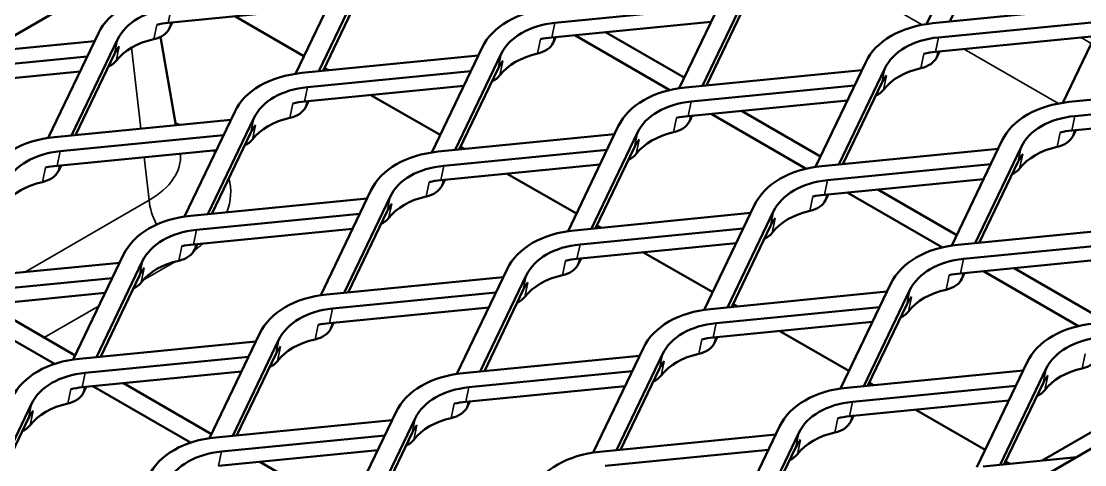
# Model space of a CAD drawing. Header units: millimetres. Extents: x 0 to 1485, y 0 to 1050.
# Drawn here: x 1223.4 to 1328.3, y 381.9 to 425.6 of the extents above; entities that cross this region are included whole.
import ezdxf

# ---------------------------------------------------------------- set-up
doc = ezdxf.new("R2010")
doc.units = ezdxf.units.MM
doc.header["$LTSCALE"] = 2.5
doc.layers.add('Sichtbar (ISO)', color=7, linetype='Continuous', lineweight=50)
doc.layers.add('Sichtbar schmal (ISO)', color=7, linetype='Continuous', lineweight=35)

msp = doc.modelspace()

# ---------------------------------------------------------------- linework, layer by layer
at = {"layer": 'Sichtbar (ISO)'}
for p, q in [((1312.6696, 425.3067), (1317.6242, 435.6439)), ((1319.508, 435.0172), (1314.9697, 425.5486)), ((1025.5465, 208.2974), (1414.4553, 432.8339)), ((1219.899, 422.5689), (1233.4359, 430.3844)), ((1250.4442, 420.4077), (1255.3988, 430.7449)), ((1257.2826, 430.1183), (1252.7443, 420.6496)), ((1293.229, 429.316), (1288.2744, 418.9788)), ((1253.1484, 420.6894), (1256.9849, 428.6938)), ((1290.5746, 419.2207), (1295.1129, 428.6894)), ((1326.1046, 417.5499), (1331.0592, 427.8872)), ((1237.888, 425.4249), (1253.5893, 426.9696)), ((1292.1213, 427.005), (1276.016, 425.4205)), ((1290.9786, 419.2605), (1294.8151, 427.2649)), ((1330.6791, 427.0941), (1313.2869, 425.383)), ((1244.4444, 426.0699), (1251.2695, 422.1295)), ((1238.0136, 424.8996), (1238.284, 425.4638)), ((1275.7182, 423.996), (1291.4195, 425.5407)), ((1313.8462, 423.9916), (1329.9516, 425.5761)), ((1231.0036, 424.4171), (1226.049, 414.0798)), ((1228.3492, 414.3218), (1232.8875, 423.7904)), ((1237.1116, 424.0468), (1238.6191, 415.3321)), ((1275.8438, 423.4707), (1276.1142, 424.035)), ((1287.353, 418.803), (1277.9741, 424.2179)), ((1280.9949, 424.5151), (1288.775, 420.0233)), ((1313.5484, 422.5671), (1329.2497, 424.1118)), ((1213.2313, 421.9129), (1230.6235, 423.624)), ((1263.8792, 412.651), (1268.8338, 422.9882)), ((1229.8959, 422.106), (1213.7906, 420.5215)), ((1228.7532, 414.3615), (1232.5897, 422.3659)), ((1268.4537, 422.1951), (1251.0615, 420.484)), ((1270.7177, 422.3615), (1266.1794, 412.8929)), ((1313.674, 422.0418), (1313.9444, 422.6061)), ((1213.4928, 419.097), (1229.1941, 420.6417)), ((1251.6208, 419.0927), (1267.7262, 420.6771)), ((1253.2818, 420.9676), (1253.6742, 420.7411)), ((1266.5835, 412.9326), (1270.4199, 420.937)), ((1288.8917, 419.0552), (1306.2839, 420.7662)), ((1306.6641, 421.5593), (1301.7094, 411.2221)), ((1304.0096, 411.464), (1308.5479, 420.9327)), ((1304.4137, 411.5038), (1308.2502, 419.5082)), ((1251.323, 417.6682), (1267.0243, 419.2129)), ((1305.5564, 419.2483), (1289.451, 417.6638)), ((1344.1141, 419.3374), (1326.7219, 417.6263)), ((1251.4486, 417.1428), (1251.719, 417.7071)), ((1257.8795, 418.3132), (1264.7045, 414.3728)), ((1289.1533, 416.2393), (1304.8546, 417.784)), ((1327.2812, 416.2349), (1343.3866, 417.8194)), ((1244.4387, 416.6603), (1239.484, 406.3231)), ((1300.788, 411.0463), (1291.4091, 416.4612)), ((1294.4299, 416.7584), (1302.21, 412.2665)), ((1326.9835, 414.8104), (1342.6848, 416.3551)), ((1226.6663, 414.1562), (1244.0585, 415.8673)), ((1241.7842, 406.565), (1246.3225, 416.0337)), ((1289.2788, 415.714), (1289.5493, 416.2782)), ((1243.331, 414.3493), (1227.2256, 412.7648)), ((1242.1883, 406.6048), (1246.0248, 414.6092)), ((1281.8888, 414.4384), (1264.4965, 412.7273)), ((1277.3143, 404.8942), (1282.2689, 415.2315)), ((1284.1527, 414.6048), (1279.6144, 405.1362)), ((1327.109, 414.2851), (1327.3795, 414.8494)), ((1266.7168, 413.2109), (1267.1092, 412.9844)), ((1320.0991, 413.8026), (1315.1445, 403.4654)), ((1226.9279, 411.3403), (1242.6292, 412.885)), ((1265.0558, 411.3359), (1281.1612, 412.9204)), ((1280.0185, 405.1759), (1283.855, 413.1803)), ((1302.3268, 411.2985), (1319.719, 413.0095)), ((1317.4446, 403.7073), (1321.9829, 413.176)), ((1227.0534, 410.815), (1227.3239, 411.3793)), ((1264.7581, 409.9114), (1280.4594, 411.4562)), ((1318.9914, 411.4915), (1302.886, 409.9071)), ((1317.8487, 403.7471), (1321.6852, 411.7514)), ((1271.3145, 410.5565), (1278.1395, 406.616)), ((1264.8836, 409.3861), (1265.1541, 409.9504)), ((1302.5883, 408.4826), (1318.2896, 410.0273)), ((1307.8649, 409.0017), (1315.6451, 404.5098)), ((1240.1014, 406.3995), (1257.4936, 408.1106)), ((1257.8737, 408.9036), (1252.9191, 398.5664)), ((1255.2192, 398.8083), (1259.7575, 408.277)), ((1302.7138, 407.9573), (1302.9843, 408.5215)), ((1314.223, 403.2896), (1304.8441, 408.7045)), ((1290.7493, 397.1375), (1295.7039, 407.4748)), ((1256.766, 406.5926), (1240.6606, 405.0081)), ((1255.6233, 398.8481), (1259.4598, 406.8525)), ((1295.3238, 406.6817), (1277.9316, 404.9706)), ((1297.5877, 406.8481), (1293.0494, 397.3795)), ((1240.3629, 403.5836), (1256.0642, 405.1283)), ((1278.4908, 403.5792), (1294.5962, 405.1637)), ((1280.1519, 405.4542), (1280.5443, 405.2277)), ((1293.4535, 397.4192), (1297.29, 405.4236)), ((1315.7618, 403.5417), (1333.154, 405.2528)), ((1240.4884, 403.0583), (1240.7589, 403.6225)), ((1278.1931, 402.1547), (1293.8944, 403.6994)), ((1284.7495, 402.7998), (1291.5745, 398.8593)), ((1332.4264, 403.7348), (1316.321, 402.1504)), ((1233.0984, 401.7827), (1215.7062, 400.0716)), ((1228.5239, 392.2385), (1233.4785, 402.5758)), ((1235.3623, 401.9491), (1230.824, 392.4805)), ((1278.3186, 401.6294), (1278.5891, 402.1937)), ((1316.0233, 400.7259), (1331.7246, 402.2706)), ((1271.3087, 401.1469), (1266.3541, 390.8097)), ((1316.1489, 400.2005), (1316.4193, 400.7648)), ((1327.658, 395.5329), (1318.2792, 400.9478)), ((1321.3, 401.245), (1329.0801, 396.7531)), ((1216.2654, 398.6802), (1232.3708, 400.2647)), ((1231.2281, 392.5202), (1235.0646, 400.5246)), ((1253.5364, 398.6428), (1270.9286, 400.3538)), ((1268.6542, 391.0516), (1273.1925, 400.5203)), ((1304.1843, 389.3808), (1309.1389, 399.718)), ((1215.9677, 397.2557), (1231.669, 398.8005)), ((1270.201, 398.8358), (1254.0957, 397.2514)), ((1269.0583, 391.0914), (1272.8948, 399.0958)), ((1308.7588, 398.925), (1291.3666, 397.2139)), ((1311.0228, 399.0914), (1306.4845, 389.6227)), ((1220.036, 397.656), (1228.718, 392.6435)), ((1293.5869, 397.6975), (1293.9793, 397.4709)), ((1306.8885, 389.6625), (1310.725, 397.6669)), ((1226.6532, 391.7943), (1217.0152, 397.3588)), ((1253.7979, 395.8269), (1269.4992, 397.3716)), ((1291.9259, 395.8225), (1308.0312, 397.407)), ((1253.9235, 395.3016), (1254.1939, 395.8658)), ((1291.6281, 394.398), (1307.3294, 395.9427)), ((1241.9589, 384.4818), (1246.9135, 394.8191)), ((1291.7537, 393.8727), (1292.0241, 394.437)), ((1298.1846, 395.043), (1305.0096, 391.1026)), ((1246.5334, 394.026), (1229.1412, 392.3149)), ((1248.7974, 394.1924), (1244.2591, 384.7238)), ((1284.7437, 393.3902), (1279.7891, 383.053)), ((1229.7005, 390.9235), (1245.8058, 392.508)), ((1244.6631, 384.7635), (1248.4996, 392.7679)), ((1266.9714, 390.886), (1284.3636, 392.5971)), ((1282.0893, 383.2949), (1286.6276, 392.7635)), ((1282.4934, 383.3346), (1286.3298, 391.339)), ((1322.1938, 391.1682), (1304.8016, 389.4572)), ((1317.6193, 381.6241), (1322.574, 391.9613)), ((1324.4578, 391.3347), (1319.9195, 381.866)), ((1229.4027, 389.499), (1245.104, 391.0437)), ((1283.6361, 391.0791), (1267.5307, 389.4947)), ((1229.5283, 388.9737), (1229.7987, 389.538)), ((1240.0883, 384.0376), (1230.4503, 389.6021)), ((1233.4711, 389.8993), (1242.153, 384.8868)), ((1267.233, 388.0702), (1282.9342, 389.6149)), ((1305.3609, 388.0658), (1321.4663, 389.6503)), ((1307.0219, 389.9408), (1307.4143, 389.7142)), ((1320.3236, 381.9058), (1324.1601, 389.9102)), ((1267.3585, 387.5448), (1267.6289, 388.1091)), ((1305.0632, 386.6413), (1320.7645, 388.186)), ((1219.8639, 378.3959), (1224.4022, 387.8646)), ((1255.3939, 376.7251), (1260.3486, 387.0623)), ((1311.6196, 387.2863), (1318.4446, 383.3459)), ((1220.268, 378.4357), (1224.1044, 386.4401)), ((1259.9684, 386.2693), (1242.5762, 384.5582)), ((1262.2324, 386.4357), (1257.6941, 376.967)), ((1305.1887, 386.116), (1305.4592, 386.6802)), ((1258.0982, 377.0068), (1261.9347, 385.0112)), ((1298.1788, 385.6335), (1293.2242, 375.2962)), ((1295.5243, 375.5382), (1300.0626, 385.0068)), ((1324.052, 382.2726), (1329.2489, 385.273)), ((1243.1355, 383.1668), (1259.2409, 384.7513)), ((1280.4064, 383.1293), (1297.7987, 384.8404)), ((1242.8378, 381.7423), (1258.5391, 383.287)), ((1297.0711, 383.3224), (1280.9657, 381.7379)), ((1295.9284, 375.5779), (1299.7649, 383.5823)), ((1246.9061, 382.1426), (1255.588, 377.13)), ((1327.4614, 382.608), (1318.2367, 381.7005)), ((1320.4569, 382.1841), (1320.8494, 381.9575))]:
    msp.add_line(p, q, dxfattribs=at)
for centre, major_axis, start_param, end_param in [((1240.4228, 421.2838), (-9.7885, 2.0459), 5.14148013, 6.11622732), ((1240.4228, 421.2838), (-7.8308, 1.6367), 5.14148013, 6.11622732), ((1278.253, 419.8549), (-9.7885, 2.0459), 5.14148013, 6.11622732), ((1235.1878, 425.8395), (2.9365, -0.6138), 5.29543781, 6.11622732), ((1240.1251, 419.8593), (7.8308, -1.6367), 1.99988748, 2.15384516), ((1278.253, 419.8549), (-7.8308, 1.6367), 5.14148013, 6.11622732), ((1316.0832, 418.4261), (-9.7885, 2.0459), 5.14148013, 6.11622732), ((1239.8273, 418.4348), (-7.8308, 1.6367), 5.29543781, 5.96226963), ((1277.9553, 418.4304), (7.8308, -1.6367), 1.99988748, 2.15384516), ((1316.0832, 418.4261), (-7.8308, 1.6367), 5.14148013, 6.11622732), ((1240.1251, 419.8593), (-7.8308, 1.6367), 5.96226963, 6.11622732), ((1273.018, 424.4107), (2.9365, -0.6138), 5.29543781, 6.11622732), ((1230.0966, 422.9001), (2.9365, -0.6138), 5.54107457, 5.96226963), ((1277.9553, 418.4304), (-7.8308, 1.6367), 5.96226963, 6.11622732), ((1277.6575, 417.0059), (-7.8308, 1.6367), 5.29543781, 5.96226963), ((1310.8482, 422.9818), (2.9365, -0.6138), 5.29543781, 6.11622732), ((1315.7855, 417.0016), (7.8308, -1.6367), 1.99988748, 2.15384516), ((1315.4878, 415.5771), (-7.8308, 1.6367), 5.29543781, 5.96226963), ((1253.8578, 413.5271), (-9.7885, 2.0459), 5.14148013, 6.11622732), ((1267.9269, 421.4713), (2.9365, -0.6138), 5.54107457, 5.96226963), ((1315.7855, 417.0016), (-7.8308, 1.6367), 5.96226963, 6.11622732), ((1253.8578, 413.5271), (-7.8308, 1.6367), 5.14148013, 6.11622732), ((1291.688, 412.0982), (-9.7885, 2.0459), 5.14148013, 6.11622732), ((1305.7571, 420.0424), (2.9365, -0.6138), 5.54107457, 5.96226963), ((1253.5601, 412.1026), (7.8308, -1.6367), 1.99988748, 2.15384516), ((1291.688, 412.0982), (-7.8308, 1.6367), 5.14148013, 6.11622732), ((1329.5182, 410.6694), (-9.7885, 2.0459), 5.14148013, 6.11622732), ((1248.6228, 418.0828), (2.9365, -0.6138), 5.29543781, 6.11622732), ((1253.5601, 412.1026), (-7.8308, 1.6367), 5.96226963, 6.11622732), ((1253.2624, 410.6781), (-7.8308, 1.6367), 5.29543781, 5.96226963), ((1286.453, 416.6539), (2.9365, -0.6138), 5.29543781, 6.11622732), ((1291.3903, 410.6737), (7.8308, -1.6367), 1.99988748, 2.15384516), ((1329.5182, 410.6694), (-7.8308, 1.6367), 5.14148013, 6.11622732), ((1291.0926, 409.2492), (-7.8308, 1.6367), 5.29543781, 5.96226963), ((1324.2833, 415.2251), (2.9365, -0.6138), 5.29543781, 6.11622732), ((1329.2205, 409.2449), (7.8308, -1.6367), 1.99988748, 2.15384516), ((1229.4626, 407.1992), (-9.7885, 2.0459), 5.14148013, 6.11622732), ((1243.5317, 415.1434), (2.9365, -0.6138), 5.54107457, 5.96226963), ((1291.3903, 410.6737), (-7.8308, 1.6367), 5.96226963, 6.11622732), ((1328.9228, 407.8204), (-7.8308, 1.6367), 5.29543781, 5.96226963), ((1229.4626, 407.1992), (-7.8308, 1.6367), 5.14148013, 6.11622732), ((1267.2928, 405.7704), (-9.7885, 2.0459), 5.14148013, 6.11622732), ((1281.3619, 413.7146), (2.9365, -0.6138), 5.54107457, 5.96226963), ((1329.2205, 409.2449), (-7.8308, 1.6367), 5.96226963, 6.11622732), ((1229.1649, 405.7747), (7.8308, -1.6367), 1.99988748, 2.15384516), ((1267.2928, 405.7704), (-7.8308, 1.6367), 5.14148013, 6.11622732), ((1305.1231, 404.3415), (-9.7885, 2.0459), 5.14148013, 6.11622732), ((1224.2277, 411.755), (2.9365, -0.6138), 5.29543781, 6.11622732), ((1319.1921, 412.2857), (2.9365, -0.6138), 5.54107457, 5.96226963), ((1228.8672, 404.3502), (-7.8308, 1.6367), 5.29543781, 5.96226963), ((1262.0579, 410.3261), (2.9365, -0.6138), 5.29543781, 6.11622732), ((1266.9951, 404.3459), (7.8308, -1.6367), 1.99988748, 2.15384516), ((1305.1231, 404.3415), (-7.8308, 1.6367), 5.14148013, 6.11622732), ((1266.6974, 402.9214), (-7.8308, 1.6367), 5.29543781, 5.96226963), ((1299.8881, 408.8972), (2.9365, -0.6138), 5.29543781, 6.11622732), ((1304.8253, 402.917), (7.8308, -1.6367), 1.99988748, 2.15384516), ((1266.9951, 404.3459), (-7.8308, 1.6367), 5.96226963, 6.11622732), ((1242.8977, 399.4425), (-9.7885, 2.0459), 5.14148013, 6.11622732), ((1256.9667, 407.3867), (2.9365, -0.6138), 5.54107457, 5.96226963), ((1304.8253, 402.917), (-7.8308, 1.6367), 5.96226963, 6.11622732), ((1304.5276, 401.4925), (-7.8308, 1.6367), 5.29543781, 5.96226963), ((1242.8977, 399.4425), (-7.8308, 1.6367), 5.14148013, 6.11622732), ((1280.7279, 398.0137), (-9.7885, 2.0459), 5.14148013, 6.11622732), ((1294.7969, 405.9578), (2.9365, -0.6138), 5.54107457, 5.96226963), ((1237.6627, 403.9983), (2.9365, -0.6138), 5.29543781, 6.11622732), ((1242.5999, 398.018), (7.8308, -1.6367), 1.99988748, 2.15384516), ((1280.7279, 398.0137), (-7.8308, 1.6367), 5.14148013, 6.11622732), ((1318.5581, 396.5848), (-9.7885, 2.0459), 5.14148013, 6.11622732), ((1242.3022, 396.5935), (-7.8308, 1.6367), 5.29543781, 5.96226963), ((1280.4301, 396.5892), (7.8308, -1.6367), 1.99988748, 2.15384516), ((1318.5581, 396.5848), (-7.8308, 1.6367), 5.14148013, 6.11622732), ((1242.5999, 398.018), (-7.8308, 1.6367), 5.96226963, 6.11622732), ((1275.4929, 402.5694), (2.9365, -0.6138), 5.29543781, 6.11622732), ((1318.2604, 395.1603), (7.8308, -1.6367), 1.99988748, 2.15384516), ((1232.5715, 401.0589), (2.9365, -0.6138), 5.54107457, 5.96226963), ((1280.4301, 396.5892), (-7.8308, 1.6367), 5.96226963, 6.11622732), ((1280.1324, 395.1647), (-7.8308, 1.6367), 5.29543781, 5.96226963), ((1313.3231, 401.1405), (2.9365, -0.6138), 5.29543781, 6.11622732), ((1256.3327, 391.6858), (-9.7885, 2.0459), 5.14148013, 6.11622732), ((1317.9626, 393.7358), (-7.8308, 1.6367), 5.29543781, 5.96226963), ((1270.4017, 399.63), (2.9365, -0.6138), 5.54107457, 5.96226963), ((1318.2604, 395.1603), (-7.8308, 1.6367), 5.96226963, 6.11622732), ((1256.3327, 391.6858), (-7.8308, 1.6367), 5.14148013, 6.11622732), ((1294.1629, 390.2569), (-9.7885, 2.0459), 5.14148013, 6.11622732), ((1308.2319, 398.2011), (2.9365, -0.6138), 5.54107457, 5.96226963), ((1256.035, 390.2613), (7.8308, -1.6367), 1.99988748, 2.15384516), ((1294.1629, 390.2569), (-7.8308, 1.6367), 5.14148013, 6.11622732), ((1331.9931, 388.8281), (-9.7885, 2.0459), 5.14148013, 6.11622732), ((1251.0977, 396.2415), (2.9365, -0.6138), 5.29543781, 6.11622732), ((1293.8652, 388.8324), (7.8308, -1.6367), 1.99988748, 2.15384516), ((1331.9931, 388.8281), (-7.8308, 1.6367), 5.14148013, 6.11622732), ((1256.035, 390.2613), (-7.8308, 1.6367), 5.96226963, 6.11622732), ((1255.7372, 388.8368), (-7.8308, 1.6367), 5.29543781, 5.96226963), ((1288.9279, 394.8127), (2.9365, -0.6138), 5.29543781, 6.11622732), ((1231.9375, 385.358), (-9.7885, 2.0459), 5.14148013, 6.11622732), ((1293.5674, 387.4079), (-7.8308, 1.6367), 5.29543781, 5.96226963), ((1326.7581, 393.3838), (2.9365, -0.6138), 5.29543781, 6.11622732), ((1246.0065, 393.3021), (2.9365, -0.6138), 5.54107457, 5.96226963), ((1293.8652, 388.8324), (-7.8308, 1.6367), 5.96226963, 6.11622732), ((1331.3977, 385.9791), (-7.8308, 1.6367), 5.29543781, 5.96226963), ((1231.9375, 385.358), (-7.8308, 1.6367), 5.14148013, 6.11622732), ((1269.7677, 383.9291), (-9.7885, 2.0459), 5.14148013, 6.11622732), ((1283.8368, 391.8733), (2.9365, -0.6138), 5.54107457, 5.96226963), ((1331.6954, 387.4036), (-7.8308, 1.6367), 5.96226963, 6.11622732), ((1231.6398, 383.9335), (7.8308, -1.6367), 1.99988748, 2.15384516), ((1269.7677, 383.9291), (-7.8308, 1.6367), 5.14148013, 6.11622732), ((1307.5979, 382.5002), (-9.7885, 2.0459), 5.14148013, 6.11622732), ((1321.667, 390.4444), (2.9365, -0.6138), 5.54107457, 5.96226963), ((1226.7025, 389.9137), (2.9365, -0.6138), 5.29543781, 6.11622732), ((1269.47, 382.5046), (7.8308, -1.6367), 1.99988748, 2.15384516), ((1307.5979, 382.5002), (-7.8308, 1.6367), 5.14148013, 6.11622732), ((1231.6398, 383.9335), (-7.8308, 1.6367), 5.96226963, 6.11622732), ((1231.342, 382.509), (-7.8308, 1.6367), 5.29543781, 5.96226963), ((1264.5327, 388.4848), (2.9365, -0.6138), 5.29543781, 6.11622732), ((1269.1723, 381.0801), (-7.8308, 1.6367), 5.29543781, 5.96226963), ((1302.363, 387.0559), (2.9365, -0.6138), 5.29543781, 6.11622732), ((1307.3002, 381.0757), (7.8308, -1.6367), 1.99988748, 2.15384516), ((1221.6114, 386.9743), (2.9365, -0.6138), 5.54107457, 5.96226963), ((1269.47, 382.5046), (-7.8308, 1.6367), 5.96226963, 6.11622732), ((1307.0025, 379.6512), (-7.8308, 1.6367), 5.29543781, 5.96226963), ((1245.3725, 377.6012), (-9.7885, 2.0459), 5.14148013, 6.11622732), ((1259.4416, 385.5454), (2.9365, -0.6138), 5.54107457, 5.96226963), ((1307.3002, 381.0757), (-7.8308, 1.6367), 5.96226963, 6.11622732), ((1245.3725, 377.6012), (-7.8308, 1.6367), 5.14148013, 6.11622732), ((1283.2027, 376.1724), (-9.7885, 2.0459), 5.14148013, 6.11622732), ((1297.2718, 384.1166), (2.9365, -0.6138), 5.54107457, 5.96226963)]:
    msp.add_ellipse(centre, major_axis=major_axis, ratio=0.68595823, start_param=start_param, end_param=end_param, dxfattribs=at)
at = {"layer": 'Sichtbar schmal (ISO)'}
for p, q in [((1302.9462, 430.6025), (1312.2432, 425.2349)), ((1238.1857, 426.8494), (1237.888, 425.4249)), ((1236.4531, 423.8201), (1236.7509, 425.2446)), ((1238.0136, 424.8996), (1238.1283, 425.4485)), ((1275.7182, 423.996), (1276.016, 425.4205)), ((1232.8875, 423.7904), (1232.5897, 422.3659)), ((1274.5811, 423.8157), (1274.2833, 422.3912)), ((1275.9585, 424.0196), (1275.8438, 423.4707)), ((1313.8462, 423.9916), (1313.5484, 422.5671)), ((1328.9111, 423.4053), (1327.9149, 423.9805)), ((1232.7505, 421.6823), (1233.0482, 423.1068)), ((1235.1861, 414.9944), (1234.2767, 422.9909)), ((1316.3813, 422.8458), (1325.6782, 417.4782)), ((1270.4199, 420.937), (1270.7177, 422.3615)), ((1270.8784, 421.678), (1270.5807, 420.2535)), ((1312.1136, 420.9623), (1312.4113, 422.3868)), ((1313.674, 422.0418), (1313.7887, 422.5908)), ((1308.5479, 420.9327), (1308.2502, 419.5082)), ((1308.4109, 418.8246), (1308.7086, 420.2491)), ((1251.6208, 419.0927), (1251.323, 417.6682)), ((1249.8882, 416.0633), (1250.1859, 417.4878)), ((1251.4486, 417.1428), (1251.5633, 417.6918)), ((1289.1533, 416.2393), (1289.451, 417.6638)), ((1246.3225, 416.0337), (1246.0248, 414.6092)), ((1246.1855, 413.9256), (1246.4832, 415.3501)), ((1288.0161, 416.059), (1287.7184, 414.6345)), ((1289.3935, 416.2629), (1289.2788, 415.714)), ((1327.2812, 416.2349), (1326.9835, 414.8104)), ((1283.855, 413.1803), (1284.1527, 414.6048)), ((1325.5486, 413.2056), (1325.8463, 414.6301)), ((1327.109, 414.2851), (1327.2237, 414.8341)), ((1284.3134, 413.9212), (1284.0157, 412.4967)), ((1226.9279, 411.3403), (1227.2256, 412.7648)), ((1235.9895, 407.9295), (1235.5057, 412.1842)), ((1321.9829, 413.176), (1321.6852, 411.7514)), ((1321.8459, 411.0679), (1322.1436, 412.4924)), ((1225.7907, 411.16), (1225.493, 409.7355)), ((1227.1681, 411.3639), (1227.0534, 410.815)), ((1265.0558, 411.3359), (1264.7581, 409.9114)), ((1263.3232, 408.3066), (1263.6209, 409.7311)), ((1264.8836, 409.3861), (1264.9983, 409.9351)), ((1302.5883, 408.4826), (1302.886, 409.9071)), ((1259.7575, 408.277), (1259.4598, 406.8525)), ((1301.4511, 408.3023), (1301.1534, 406.8778)), ((1302.8286, 408.5062), (1302.7138, 407.9573)), ((1235.9895, 407.9295), (1223.7499, 400.863)), ((1259.6205, 406.1689), (1259.9183, 407.5934)), ((1297.29, 405.4236), (1297.5877, 406.8481)), ((1297.7485, 406.1645), (1297.4507, 404.74)), ((1240.3629, 403.5836), (1240.6606, 405.0081)), ((1239.2257, 403.4033), (1238.928, 401.9788)), ((1240.6032, 403.6072), (1240.4884, 403.0583)), ((1278.4908, 403.5792), (1278.1931, 402.1547)), ((1235.0646, 400.5246), (1235.3623, 401.9491)), ((1235.3631, 400.0108), (1238.6617, 401.9152)), ((1276.7582, 400.5499), (1277.0559, 401.9744)), ((1278.3186, 401.6294), (1278.4334, 402.1784)), ((1316.0233, 400.7259), (1316.321, 402.1504)), ((1235.5231, 401.2655), (1235.2253, 399.841)), ((1316.2636, 400.7495), (1316.1489, 400.2005)), ((1273.1925, 400.5203), (1272.8948, 399.0958)), ((1273.0556, 398.4122), (1273.3533, 399.8367)), ((1314.8862, 400.5455), (1314.5884, 399.121)), ((1310.725, 397.6669), (1311.0228, 399.0914)), ((1225.6602, 394.4088), (1231.0577, 397.5251)), ((1311.1835, 398.4078), (1310.8858, 396.9833)), ((1253.7979, 395.8269), (1254.0957, 397.2514)), ((1252.6608, 395.6466), (1252.363, 394.2221)), ((1254.0382, 395.8505), (1253.9235, 395.3016)), ((1291.9259, 395.8225), (1291.6281, 394.398)), ((1291.7537, 393.8727), (1291.8684, 394.4216)), ((1248.4996, 392.7679), (1248.7974, 394.1924)), ((1248.9581, 393.5088), (1248.6604, 392.0843)), ((1290.1932, 392.7932), (1290.491, 394.2177)), ((1286.6276, 392.7635), (1286.3298, 391.339)), ((1328.3212, 392.7888), (1328.0235, 391.3643)), ((1286.4906, 390.6555), (1286.7883, 392.08)), ((1324.1601, 389.9102), (1324.4578, 391.3347)), ((1229.7005, 390.9235), (1229.4027, 389.499)), ((1324.6185, 390.6511), (1324.3208, 389.2266)), ((1227.9679, 387.8942), (1228.2656, 389.3187)), ((1229.5283, 388.9737), (1229.643, 389.5227)), ((1267.233, 388.0702), (1267.5307, 389.4947)), ((1267.4732, 388.0938), (1267.3585, 387.5448)), ((1305.3609, 388.0658), (1305.0632, 386.6413)), ((1224.4022, 387.8646), (1224.1044, 386.4401)), ((1224.2652, 385.7565), (1224.5629, 387.181)), ((1266.0958, 387.8898), (1265.7981, 386.4653)), ((1261.9347, 385.0112), (1262.2324, 386.4357)), ((1303.6283, 385.0365), (1303.926, 386.461)), ((1305.1887, 386.116), (1305.3034, 386.6649)), ((1262.3931, 385.7521), (1262.0954, 384.3276)), ((1300.0626, 385.0068), (1299.7649, 383.5823)), ((1299.9256, 382.8987), (1300.2233, 384.3232)), ((1243.1355, 383.1668), (1242.8378, 381.7423))]:
    msp.add_line(p, q, dxfattribs=at)
for centre, major_axis, start_param, end_param in [((1228.4862, 408.7473), (-15.5627, 0), 3.97032352, 4.00709903), ((1228.4862, 412.2616), (10.6113, 0), 5.49778714, 6.32807845), ((1228.4862, 408.7473), (-15.5627, 0), 3.58974957, 3.61644197), ((1228.4862, 408.7473), (15.5627, 0), 6.05897104, 6.43551445), ((1239.4906, 406.4763), (2.5, -4.3301), 4.06661716, 4.59926032), ((1228.4862, 408.7473), (15.5627, 0), 5.59076481, 5.68393288)]:
    msp.add_ellipse(centre, major_axis=major_axis, ratio=0.57735027, start_param=start_param, end_param=end_param, dxfattribs=at)

doc.saveas('drawing.dxf')
